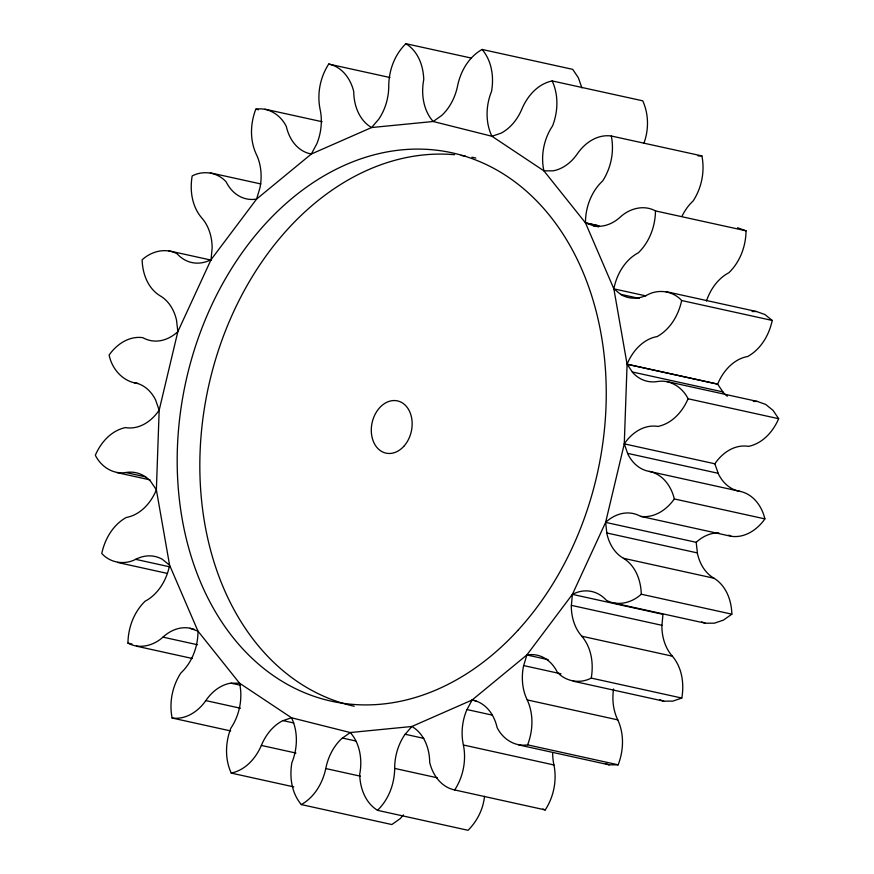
<?xml version="1.0" encoding="UTF-8"?>
<svg xmlns="http://www.w3.org/2000/svg" width="874" height="874" viewBox="0 0 874 874"><rect width="100%" height="100%" fill="white"/><g stroke="black" fill="none" stroke-linecap="round" stroke-linejoin="round"><path stroke-width="1.31" d="M134.137 382.626A45.809 34.403 -77.6 0 1 155.583 399.931L159.177 410.168A45.809 34.403 -77.6 0 1 125.463 427.594C111.216 430.587 100.892 442.342 95.332 455.245C100.903 466.552 112.997 474.637 125.856 472.528A45.809 34.403 -77.6 0 1 150.721 481.465L156.37 489.822A45.809 34.403 -77.6 0 1 126.238 517.474C112.965 524.924 104.891 538.919 101.766 553.493C110.277 562.932 124.49 565.205 135.678 559.338A45.809 34.403 -77.6 0 1 162.291 559.284L169.6 565.183A45.809 34.403 -77.6 0 1 145.117 601.203C133.886 612.117 128.15 627.608 127.943 643.122C139.49 649.458 153.638 645.7 162.957 637.135A45.809 34.403 -77.6 0 1 189.483 628.1L197.972 631.137A45.809 34.403 -77.6 0 1 180.798 673.056C172.276 686.265 169.032 702.576 172.112 718.024C185.801 719.936 198.289 711.436 205.827 700.598A45.809 34.403 -77.6 0 1 230.463 683.206L239.542 683.184A45.809 34.403 -77.6 0 1 230.856 728.151C225.328 742.507 224.727 758.938 231.239 773.086C245.474 770.092 255.798 758.337 261.359 745.424A45.809 34.403 -77.6 0 1 282.433 720.853L291.49 717.773A45.809 34.392 -77.6 0 1 291.872 762.707C289.37 777.194 291.577 793.068 301.301 804.572C314.574 797.121 322.648 783.126 325.784 768.552A45.809 34.392 -77.6 0 1 341.854 738.475L350.266 732.543A45.809 34.392 -77.6 0 1 359.695 774.397C360.044 788.206 365.31 802.78 377.524 810.329C388.744 799.415 394.48 783.923 394.687 768.41A45.809 34.392 -77.6 0 1 404.673 734.87L411.862 726.491A45.809 34.392 -77.6 0 1 429.691 762.412C432.652 775.074 441.348 787.266 454.709 789.954C463.242 776.746 466.476 760.435 463.406 744.998A45.809 34.392 -77.6 0 1 466.607 710.289L472.091 700.03A45.809 34.392 -77.6 0 1 497.109 727.572C502.67 738.88 514.753 746.953 527.612 744.856C533.129 730.489 533.73 714.058 527.23 699.91A45.809 34.392 -77.6 0 1 523.439 666.403L526.847 654.965A45.809 34.392 -77.6 0 1 557.35 672.248C565.849 681.687 580.063 683.96 591.25 678.093C593.741 663.606 591.534 647.732 581.822 636.228A45.809 34.392 -77.6 0 1 571.301 606.206L572.394 594.364A45.809 34.381 -77.6 0 1 606.294 600.209C617.831 606.556 631.978 602.787 641.287 594.211C640.937 580.412 635.671 565.839 623.457 558.289A45.809 34.381 -77.6 0 1 606.917 533.796L605.627 522.368A45.809 34.381 -77.6 0 1 640.62 516.37L731.188 536.308C744.877 538.22 757.365 529.71 764.892 518.883L674.313 498.945C671.352 486.283 662.667 474.09 649.295 471.403A45.809 34.381 -77.6 0 1 627.871 454.109L624.276 443.861L627.084 364.218L613.854 288.846L585.482 222.892L543.912 170.845L491.964 136.268L433.198 121.497L371.592 127.538L311.363 153.999L256.606 199.064L211.06 259.665L177.837 331.672L159.177 410.168L156.37 489.822L169.6 565.183L197.972 631.137L239.542 683.184L291.49 717.773L350.266 732.543L411.862 726.491L472.091 700.03L526.847 654.965L572.394 594.364L605.627 522.368L624.276 443.861A45.809 34.381 -77.6 0 1 657.98 426.446C672.215 423.442 682.528 411.676 688.089 398.773C682.528 387.477 670.445 379.392 657.587 381.501A45.809 34.381 -77.6 0 1 632.732 372.575L627.084 364.218A45.809 34.392 -77.6 0 1 657.193 336.556C670.467 329.094 678.541 315.099 681.665 300.525C673.155 291.097 658.941 288.824 647.754 294.691A45.809 34.392 -77.6 0 1 621.163 294.746L613.854 288.846A45.809 34.392 -77.6 0 1 638.315 252.826C649.546 241.912 655.271 226.41 655.478 210.907C643.93 204.56 629.793 208.329 620.485 216.894A45.809 34.392 -77.6 0 1 593.97 225.94L585.482 222.892A45.809 34.392 -77.6 0 1 602.645 180.973C611.155 167.753 614.389 151.442 611.308 136.005C597.63 134.093 585.143 142.593 577.616 153.431A45.809 34.392 -77.6 0 1 552.98 170.834L543.912 170.845A45.809 34.392 -77.6 0 1 552.587 125.878C558.104 111.522 558.694 95.08 552.182 80.932C537.947 83.937 527.634 95.703 522.073 108.605A45.809 34.392 -77.6 0 1 501.01 133.187L491.964 136.268A45.809 34.392 -77.6 0 1 491.57 91.322C494.061 76.836 491.844 60.962 482.12 49.457C468.846 56.908 460.784 70.903 457.659 85.477A45.809 34.392 -77.6 0 1 441.599 115.554L433.198 121.497A45.809 34.392 -77.6 0 1 423.748 79.632C423.387 65.823 418.122 51.249 405.897 43.7C394.677 54.614 388.952 70.106 388.744 85.619A45.809 34.392 -77.6 0 1 378.781 119.159L371.592 127.538A45.809 34.403 -77.6 0 1 353.741 91.617C350.78 78.944 342.084 66.763 328.711 64.064C320.19 77.283 316.956 93.594 320.037 109.031A45.809 34.403 -77.6 0 1 316.847 143.74L311.363 153.999A45.809 34.403 -77.6 0 1 286.322 126.457C280.762 115.15 268.668 107.076 255.809 109.174C250.292 123.54 249.702 139.971 256.213 154.119A45.809 34.403 -77.6 0 1 260.015 187.626L256.606 199.064A45.809 34.403 -77.6 0 1 226.093 181.781C217.582 172.342 203.369 170.069 192.171 175.936C189.68 190.423 191.898 206.297 201.621 217.801A45.809 34.403 -77.6 0 1 212.153 247.823L211.06 259.665A45.809 34.403 -77.6 0 1 177.149 253.821C165.601 247.473 151.453 251.242 142.134 259.807C142.495 273.617 147.761 288.191 159.986 295.74A45.809 34.403 -77.6 0 1 176.537 320.245L177.837 331.672A45.809 34.403 -77.6 0 1 142.823 337.659C129.133 335.747 116.635 344.247 109.108 355.073C112.09 369.385 123.158 381.883 138.136 383.5M484.502 796.269C483.3 809.095 477.117 821.21 468.071 830.3L377.524 810.329M573.136 681.196L663.705 701.156L672.772 701.134L681.818 698.053C684.309 683.566 682.102 667.692 672.39 656.188A45.809 34.392 -77.6 0 1 661.869 626.166L662.962 614.324L572.394 594.364M737.569 227.764L746.046 230.812C745.85 246.326 740.114 261.818 728.894 272.732A45.809 34.392 -77.6 0 0 706.454 301.027M643.909 143.238C648.956 129.603 648.748 114.123 642.751 100.827L552.182 80.932M518.544 744.877L609.102 764.837L618.169 764.816C623.697 750.46 624.287 734.029 617.787 719.881A45.809 34.392 -77.6 0 1 613.559 688.985M665.868 291.588L756.447 311.505L764.925 314.542L772.234 320.452C769.12 335.015 761.046 349.01 747.773 356.472A45.809 34.392 -77.6 0 0 717.663 384.134L627.084 364.218L717.663 384.134L723.311 392.502A45.809 34.381 -77.6 0 0 727.31 396.206M454.709 789.954L545.267 809.925C553.788 796.717 557.033 780.406 553.952 764.969A45.809 34.392 -77.6 0 1 552.663 753.541M666.654 381.479L757.234 401.406L765.711 404.443L773.02 410.354L778.668 418.701C773.108 431.603 762.794 443.369 748.559 446.374A45.809 34.381 -77.6 0 0 714.856 463.788L624.276 443.861M403.427 814.885L400.237 818.61L391.836 824.543L301.301 804.572M674.313 498.945C666.786 509.771 654.298 518.282 640.62 516.37M605.627 522.368L696.196 542.317L697.485 553.745A45.809 34.381 -77.6 0 0 714.025 578.238C726.239 585.788 731.505 600.362 731.855 614.171L723.454 620.103L714.419 623.184L705.34 623.206L614.772 603.257M697.998 155.911L701.888 155.9C704.968 171.337 701.735 187.659 693.213 200.867A45.809 34.392 -77.6 0 0 682.157 215.933M752.099 311.515L756.447 311.505M753.344 401.417L757.234 401.406M482.12 49.457L572.678 69.341L578.326 77.699L581.92 87.935M405.897 43.7L471.141 58.034M328.711 64.064L389.957 77.524M611.308 136.005L701.888 155.9M264.888 109.152L322.135 121.737M255.809 109.174L258.475 109.753M655.478 210.907L746.046 230.812M593.359 225.721L598.679 226.89M210.295 172.833L260.878 183.955M681.665 300.525L772.234 320.452M613.854 288.846L645.82 295.871M620.638 294.32L639.287 298.427M168.66 250.772L211.257 260.146M632.328 371.974L722.896 391.902M688.089 398.773L778.668 418.701M627.608 453.366L718.188 473.304M649.295 471.403L739.874 491.341C753.246 494.039 761.931 506.221 764.892 518.883M606.818 532.976L697.397 552.925M623.457 558.289L714.025 578.238M125.856 472.528L145.816 476.931M116.777 472.55L150.055 479.881M641.287 594.211L731.855 614.171M571.378 605.354L661.946 625.314M581.822 636.228L672.39 656.188M135.678 559.338L170.288 566.964M117.553 562.441L166.803 573.3M526.847 654.965L548.151 659.662M591.25 678.093L681.818 698.053M523.69 665.584L560.977 673.799M527.23 699.91L617.787 719.881M190.095 628.319L194.094 629.193M472.091 700.03L476.09 700.915M162.957 637.135L197.568 644.761M467 709.557L492.302 715.129M127.943 643.122L131.941 644.007M136.431 646.17L192.335 658.493M527.612 744.856L618.169 764.816M231.118 683.206L240.437 685.26M463.406 744.998L553.952 764.969M405.186 734.269L423.835 738.377M205.827 700.598L240.437 708.235M283.089 720.624L293.74 722.984M342.466 738.049L355.773 740.988M172.112 718.024L230.681 730.937M394.687 768.41L437.306 777.805M261.359 745.424L295.969 753.06M325.784 768.552L360.394 776.188M231.239 773.086L293.806 786.895M701.713 621.895L705.34 623.206M659.87 699.779L663.705 701.156M605.464 763.537L609.102 764.837M542.841 809.062L545.267 809.925M714.856 463.799L718.45 474.047A45.809 34.381 -77.6 0 0 739.874 491.341M354.21 706.236A280.751 210.809 -77.6 0 1 205.783 400.139A280.751 210.809 -77.6 0 1 454.535 154.709M461.188 155.441A280.751 210.809 -77.6 0 1 465.197 156.02M471.862 157.211A280.751 210.809 -77.6 0 1 475.838 158.063M728.872 535.139A45.809 34.381 -77.6 0 1 731.188 536.308M696.196 542.306A45.809 34.381 -77.6 0 1 718.865 532.889M598.799 225.82L585.482 222.892L598.81 225.82M517.823 630.427A280.751 210.809 -77.6 0 0 478.996 161.319A280.751 210.809 -77.6 0 0 178.362 489.309A280.751 210.809 -77.6 0 0 517.823 630.427M403.744 446.396A26.755 20.091 -77.6 0 0 400.041 401.701A26.755 20.091 -77.6 0 0 371.395 432.947A26.755 20.091 -77.6 0 0 403.744 446.396"/></g></svg>
